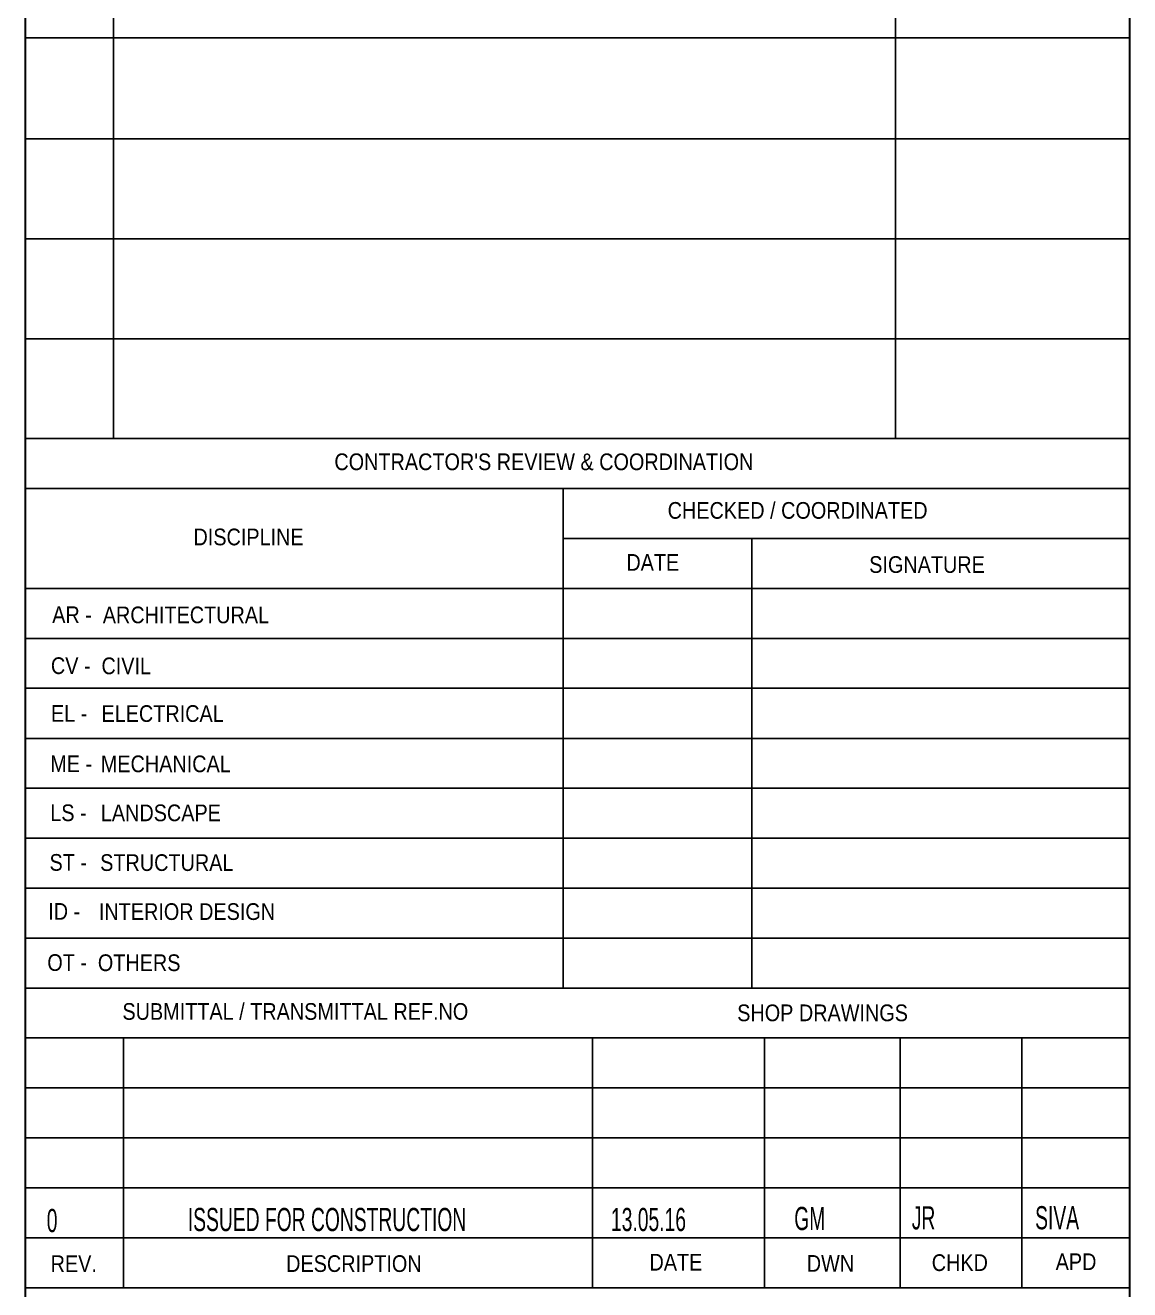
# Model space of a CAD drawing. Header units: millimetres. Extents: x 150000 to 150841, y 150000 to 150594.
# Drawn here: x 150703.9 to 150823, y 150150.3 to 150286.6 of the extents above; entities that cross this region are included whole.
import ezdxf

# ---------------------------------------------------------------- set-up
doc = ezdxf.new("R2010")
doc.units = ezdxf.units.MM
doc.linetypes.add('XKITLINE00', pattern=[0])
doc.styles.add('@ARIAL_UNICODE_MS', font='arial.ttf')
doc.styles.add('ARIAL', font='arial.ttf')

msp = doc.modelspace()

# ---------------------------------------------------------------- linework, layer by layer
at = {"color": 7, "linetype": 'XKITLINE00'}
for p, q in [((150703.9, 150574.61), (150703.9, 150019.67)), ((150703.91, 150019.64), (150703.91, 150574.58)), ((150822.94, 150574.61), (150822.94, 150019.67)), ((150822.96, 150019.64), (150822.96, 150574.58)), ((150713.43, 150323.06), (150713.41, 150242.05)), ((150797.71, 150323.06), (150797.7, 150242.05)), ((150703.91, 150285.25), (150822.97, 150285.25)), ((150703.91, 150274.34), (150822.96, 150274.34)), ((150703.91, 150263.57), (150822.96, 150263.57)), ((150703.91, 150252.81), (150822.96, 150252.81)), ((150703.91, 150242.05), (150822.96, 150242.05)), ((150703.91, 150236.66), (150822.96, 150236.66)), ((150761.9, 150236.66), (150761.9, 150182.84)), ((150761.9, 150231.28), (150822.96, 150231.28)), ((150782.22, 150231.28), (150782.22, 150182.84)), ((150703.91, 150225.9), (150822.96, 150225.9)), ((150703.91, 150220.52), (150822.96, 150220.52)), ((150703.91, 150215.14), (150822.96, 150215.14)), ((150703.91, 150209.75), (150822.96, 150209.75)), ((150703.91, 150204.37), (150822.96, 150204.37)), ((150703.91, 150198.99), (150822.96, 150198.99)), ((150703.91, 150193.61), (150822.96, 150193.61)), ((150703.91, 150188.23), (150822.96, 150188.23)), ((150703.91, 150182.84), (150822.96, 150182.84)), ((150703.91, 150177.46), (150822.96, 150177.46)), ((150714.49, 150150.55), (150714.49, 150177.46)), ((150765.04, 150150.55), (150765.04, 150177.46)), ((150783.58, 150150.55), (150783.58, 150177.46)), ((150798.2, 150150.55), (150798.2, 150177.46)), ((150811.35, 150150.55), (150811.35, 150177.46)), ((150703.91, 150172.08), (150822.96, 150172.08)), ((150703.91, 150166.7), (150822.96, 150166.7)), ((150703.91, 150161.32), (150822.96, 150161.32)), ((150703.91, 150155.93), (150822.96, 150155.93)), ((150703.91, 150150.55), (150822.96, 150150.55))]:
    msp.add_line(p, q, dxfattribs=at)

# ---------------------------------------------------------------- texts
at = {"color": 7, "style": '@ARIAL_UNICODE_MS', "width": 0.85}
for s, p in [("CONTRACTOR'S REVIEW & COORDINATION", (150737.22, 150238.65)), ('CHECKED / COORDINATED', (150773.15, 150233.41)), ('DISCIPLINE', (150722.03, 150230.55)), ('DATE', (150768.7, 150227.81)), ('SIGNATURE', (150794.88, 150227.58)), ('AR -', (150706.8, 150222.17)), ('ARCHITECTURAL', (150712.25, 150222.15)), ('CV -', (150706.66, 150216.68)), ('CIVIL', (150712.11, 150216.66)), ('EL -', (150706.66, 150211.54)), ('ELECTRICAL', (150712.11, 150211.52)), ('ME -', (150706.59, 150206.11)), ('MECHANICAL', (150712.04, 150206.1)), ('LS -', (150706.59, 150200.83)), ('LANDSCAPE', (150712.04, 150200.82)), ('ST -', (150706.51, 150195.48)), ('STRUCTURAL', (150711.97, 150195.46)), ('ID -', (150706.37, 150190.2)), ('INTERIOR DESIGN', (150711.83, 150190.18)), ('OT -', (150706.27, 150184.69)), ('OTHERS', (150711.72, 150184.67)), ('SUBMITTAL / TRANSMITTAL REF.NO', (150714.37, 150179.42)), ('SHOP DRAWINGS', (150780.65, 150179.27)), ('REV.', (150706.63, 150152.24)), ('DESCRIPTION', (150732.02, 150152.25)), ('DATE', (150771.19, 150152.4)), ('DWN', (150788.15, 150152.27)), ('CHKD', (150801.62, 150152.35)), ('APD', (150814.98, 150152.45))]:
    msp.add_text(s, height=1.8, dxfattribs=at).set_placement(p)
at = {"color": 3, "style": 'ARIAL', "width": 0.595}
for s, p in [('0', (150706.21, 150156.54)), ('ISSUED FOR CONSTRUCTION', (150721.42, 150156.65)), ('13.05.16', (150767.04, 150156.65)), ('GM', (150786.8, 150156.76)), ('JR', (150799.47, 150156.83)), ('SIVA', (150812.77, 150156.84))]:
    msp.add_text(s, height=2.5, dxfattribs=at).set_placement(p)

doc.saveas('drawing.dxf')
